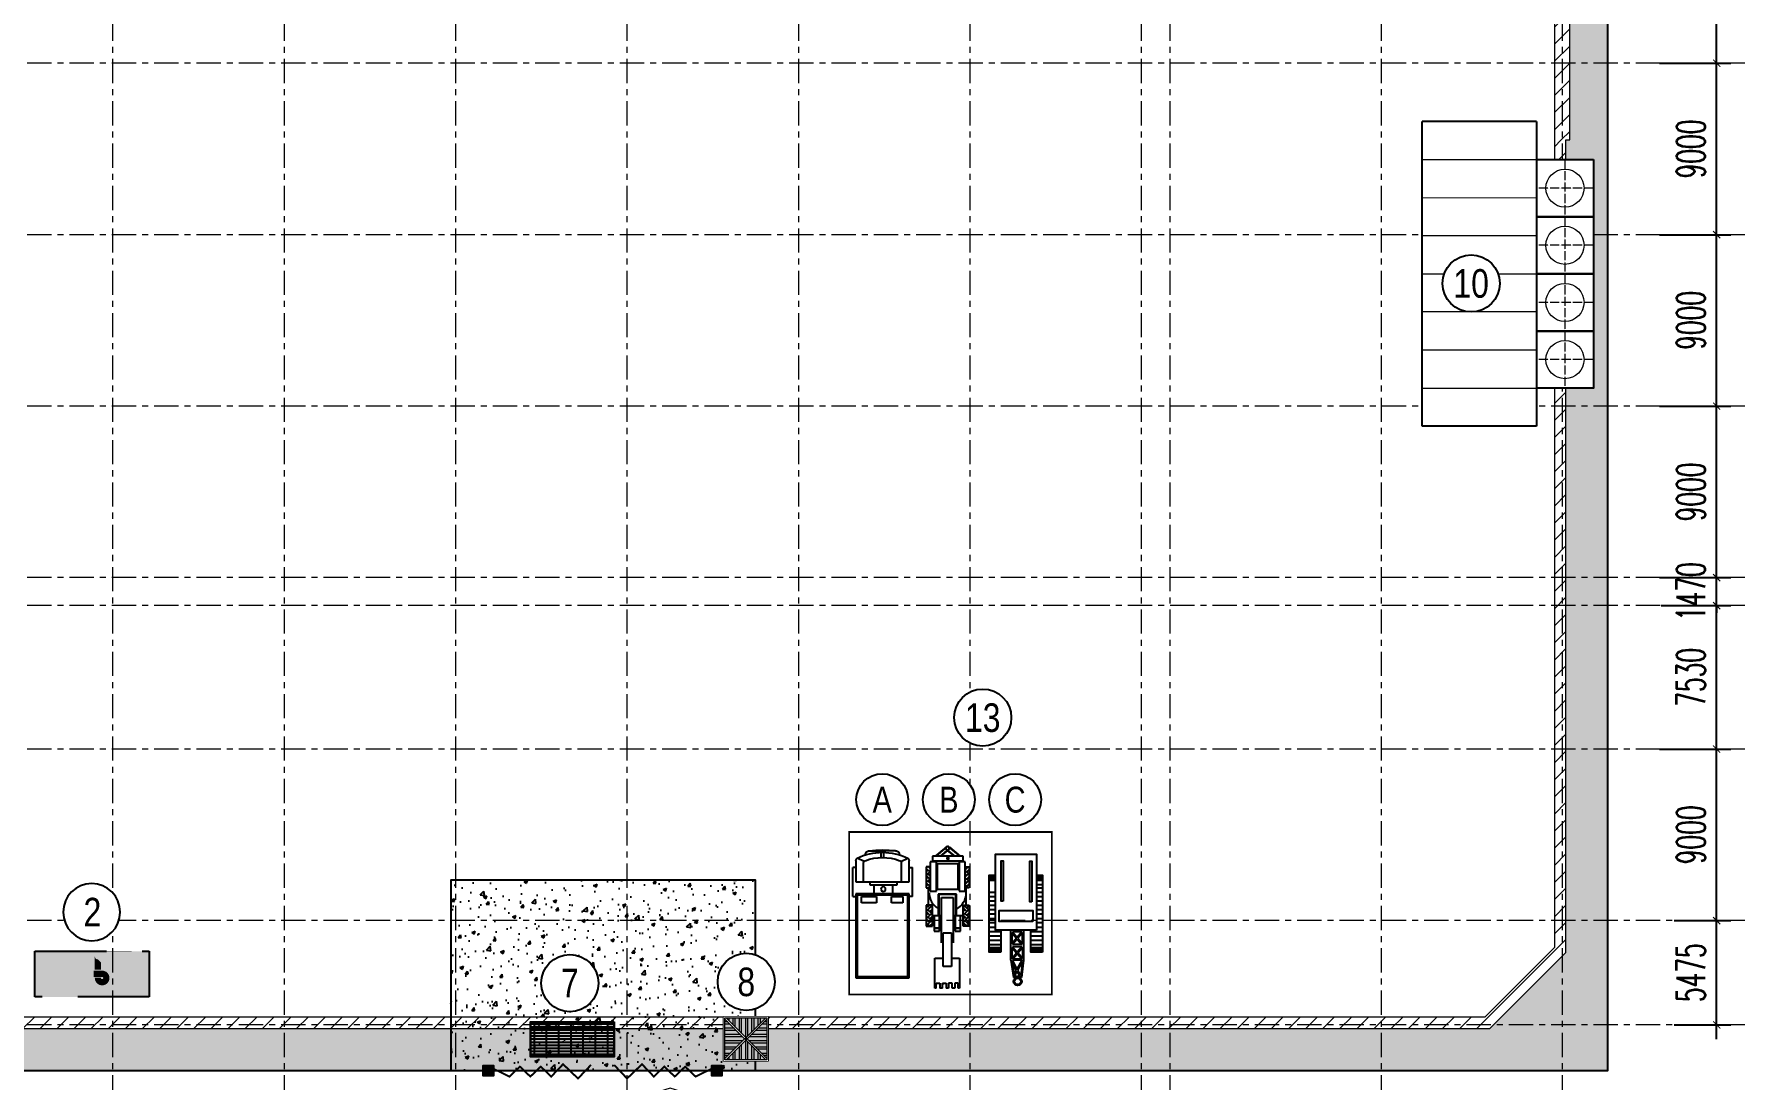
# Model space of a CAD drawing. Header units: millimetres. Extents: x -376071 to 28028791, y -269234 to 29325.
# Drawn here: x -261909 to -172102, y -89356 to -34477 of the extents above; entities that cross this region are included whole.
import ezdxf
from ezdxf.enums import TextEntityAlignment as Align

# ---------------------------------------------------------------- set-up
doc = ezdxf.new("R2010")
doc.units = ezdxf.units.MM
doc.header["$LTSCALE"] = 100
doc.set_wipeout_variables(frame=1)
for name, pattern in [('ACAD_ISO04W100', [30, 24, -3, 0, -3]), ('AUR_Grid Line', [22.225, 12.7, -3.175, 3.175, -3.175]), ('AUR_Hidden', [3.75, 2.5, -1.25]), ('HIDDEN', [0.375, 0.25, -0.125])]:
    doc.linetypes.add(name, pattern=pattern)
doc.layers.add('0 T KY HIEU', color=255, linetype='Continuous', lineweight=9)
doc.styles.add('Arial 0.8', font='arial_0.ttf', dxfattribs={"width": 0.8, "height": 250})
doc.styles.add('DIM', font='vnsimli.shx', dxfattribs={"width": 0.6})
doc.linetypes.add('FENCELINE2', pattern='A,0.25,-0.1,[132,ltypeshp.shx,S=0.1,R=0,X=-0.1,Y=0],-0.1,1', length=1.45)
doc.dimstyles.new('1-100 (x6)', dxfattribs={"dimscale": 600, "dimtxt": 2.5, "dimasz": 0.75, "dimexe": 1.5, "dimexo": 1, "dimgap": 1.2, "dimtad": 1, "dimtoh": 1, "dimdec": 0, "dimzin": 0, "dimdsep": 46, "dimtxsty": 'DIM', "dimblk": 'ARCHTICK', "dimcen": 0.09, "dimdle": 1.5, "dimclrd": 8, "dimclre": 8, "dimclrt": 7, "dimadec": 0, "dimazin": 0, "dimtfac": 1, "dimtdec": 0, "dimtix": 1, "dimtofl": 0, "dimtmove": 0, "dimatfit": 3, "dimfxl": 6, "dimfxlon": 1, "dimtolj": 1, "dimtzin": 0, "dimarcsym": 0})
pattern_1 = [(45, (156703.3, 86475), (-449.0128, 449.0128), [])]
pattern_2 = [(90, (0, 0), (-375, 6e-14), []), (90, (-132.6, 132.6), (-375, 6e-14), [])]
pattern_3 = [(90, (0, 0), (-375, 6e-14), []), (90, (-132.6, 132.6), (-375, 6e-14), [])]
pattern_4 = [(0, (0, 0), (1e-13, 375), []), (0, (132.6, 132.6), (1e-13, 375), [])]

# ---------------------------------------------------------------- blocks, each defined once
blk = doc.blocks.new('T VAN PHONG HB')
h = blk.add_hatch(color=256)
h.set_gradient(color1=(0, 255, 255), one_color=1, tint=1, name='CYLINDER')
h.paths.add_polyline_path([(0, 0), (6000, 0), (6000, 2400), (0, 2400)])
at = {"linetype": 'ByBlock', "true_color": 0x047bfb}
h = blk.add_hatch(color=150, dxfattribs=at)
h.paths.add_polyline_path([(2700, 1970), (2541, 1810), (2859, 1778)])
h.paths.add_polyline_path([(2859, 2129, -0.414208), (2700, 1970), (2859, 1778)])
h.paths.add_polyline_path([(2859, 1778), (2541, 1810), (2541, 1427), (2859, 1427)])
for points in [[(3294, 1444, -2.79063), (3342, 1385), (3342, 1156, -0.125559), (3549, 1109, 1.726912), (2966, 1444), (2966, 726, 2.465752), (3342, 1114), (3342, 785, -2.79063), (3294, 726)], [(2927, 1384), (2474, 1384, 2.465942), (2861, 1008), (2532, 1008, -2.792193), (2474, 1056), (2927, 1056)]]:
    blk.add_hatch(color=150, dxfattribs=at).paths.add_polyline_path(points)
at = {"color": 7, "const_width": 10}
blk.add_lwpolyline([(0, 0), (6000, 0), (6000, 2400), (0, 2400)], close=True, dxfattribs=at)
blk = doc.blocks.new('_ArchTick')
at = {"color": 0, "linetype": 'ByBlock', "const_width": 0.15}
blk.add_lwpolyline([(-0.5, -0.5), (0.5, 0.5)], dxfattribs=at)
blk = doc.blocks.new('*D43')
at = {"color": 8, "lineweight": -2, "transparency": 16777216}
for p, q in [((172090, 5475), (175066, 5475)), ((174316, -750), (174316, 6225)), ((172090, 0), (175066, 0))]:
    blk.add_line(p, q, dxfattribs=at)
at = {"layer": 'Defpoints', "color": 0, "transparency": 16777216}
for p in [(171590, 5475), (174316, 5475), (171590, 0)]:
    blk.add_point(p, dxfattribs=at)
at = {"color": 8, "lineweight": -2, "transparency": 16777216, "xscale": 375, "yscale": 375, "zscale": 375}
for p, rotation in [((174316, 5475), 90), ((174316, 0), 270)]:
    blk.add_blockref('_ArchTick', p, dxfattribs=dict(at, rotation=rotation))
at = {"color": 7, "transparency": 16777216, "insert": (172966, 2737), "char_height": 1500, "attachment_point": 5, "rotation": 90, "style": 'DIM'}
blk.add_mtext('\\A1;5475', dxfattribs=at)
blk = doc.blocks.new('*D44')
at = {"color": 8, "lineweight": -2, "transparency": 16777216}
for p, q in [((171316, 14475), (175066, 14475)), ((174316, 4725), (174316, 15225)), ((172090, 5475), (175066, 5475))]:
    blk.add_line(p, q, dxfattribs=at)
at = {"layer": 'Defpoints', "color": 0, "transparency": 16777216}
for p in [(170603, 14475), (174316, 14475), (171590, 5475)]:
    blk.add_point(p, dxfattribs=at)
at = {"color": 8, "lineweight": -2, "transparency": 16777216, "xscale": 375, "yscale": 375, "zscale": 375}
for p, rotation in [((174316, 14475), 90), ((174316, 5475), 270)]:
    blk.add_blockref('_ArchTick', p, dxfattribs=dict(at, rotation=rotation))
at = {"color": 7, "transparency": 16777216, "insert": (172966, 9975), "char_height": 1500, "attachment_point": 5, "rotation": 90, "style": 'DIM'}
blk.add_mtext('\\A1;9000', dxfattribs=at)
blk = doc.blocks.new('*D45')
at = {"color": 8, "lineweight": -2, "transparency": 16777216}
for p, q in [((174316, 13725), (174316, 22755)), ((171409, 22005), (175066, 22005)), ((171316, 14475), (175066, 14475))]:
    blk.add_line(p, q, dxfattribs=at)
at = {"layer": 'Defpoints', "color": 0, "transparency": 16777216}
for p in [(170909, 22005), (174316, 22005), (170603, 14475)]:
    blk.add_point(p, dxfattribs=at)
at = {"color": 8, "lineweight": -2, "transparency": 16777216, "xscale": 375, "yscale": 375, "zscale": 375}
for p, rotation in [((174316, 22005), 90), ((174316, 14475), 270)]:
    blk.add_blockref('_ArchTick', p, dxfattribs=dict(at, rotation=rotation))
at = {"color": 7, "transparency": 16777216, "insert": (172966, 18240), "char_height": 1500, "attachment_point": 5, "rotation": 90, "style": 'DIM'}
blk.add_mtext('\\A1;7530', dxfattribs=at)
blk = doc.blocks.new('*D46')
at = {"color": 8, "lineweight": -2, "transparency": 16777216}
for p, q in [((171316, 23475), (175066, 23475)), ((174316, 23475), (174316, 23850)), ((171409, 22005), (175066, 22005)), ((174316, 22005), (174316, 21630))]:
    blk.add_line(p, q, dxfattribs=at)
at = {"layer": 'Defpoints', "color": 0, "transparency": 16777216}
for p in [(170807, 23475), (174316, 23475), (170909, 22005)]:
    blk.add_point(p, dxfattribs=at)
at = {"color": 8, "lineweight": -2, "transparency": 16777216, "xscale": 375, "yscale": 375, "zscale": 375}
for p, rotation in [((174316, 23475), 270), ((174316, 22005), 90)]:
    blk.add_blockref('_ArchTick', p, dxfattribs=dict(at, rotation=rotation))
at = {"color": 7, "transparency": 16777216, "insert": (172966, 22740), "char_height": 1500, "attachment_point": 5, "rotation": 90, "style": 'DIM'}
blk.add_mtext('\\A1;1470', dxfattribs=at)
blk = doc.blocks.new('*D47')
at = {"color": 8, "lineweight": -2, "transparency": 16777216}
for p, q in [((171316, 32475), (175066, 32475)), ((174316, 22725), (174316, 33225)), ((171316, 23475), (175066, 23475))]:
    blk.add_line(p, q, dxfattribs=at)
at = {"layer": 'Defpoints', "color": 0, "transparency": 16777216}
for p in [(170605, 32475), (174316, 32475), (170807, 23475)]:
    blk.add_point(p, dxfattribs=at)
at = {"color": 8, "lineweight": -2, "transparency": 16777216, "xscale": 375, "yscale": 375, "zscale": 375}
for p, rotation in [((174316, 32475), 90), ((174316, 23475), 270)]:
    blk.add_blockref('_ArchTick', p, dxfattribs=dict(at, rotation=rotation))
at = {"color": 7, "transparency": 16777216, "insert": (172966, 27975), "char_height": 1500, "attachment_point": 5, "rotation": 90, "style": 'DIM'}
blk.add_mtext('\\A1;9000', dxfattribs=at)
blk = doc.blocks.new('*D36')
at = {"color": 8, "lineweight": -2, "transparency": 16777216}
for p, q in [((174316, 31725), (174316, 42225)), ((171316, 41475), (175066, 41475)), ((171316, 32475), (175066, 32475))]:
    blk.add_line(p, q, dxfattribs=at)
at = {"layer": 'Defpoints', "color": 0, "transparency": 16777216}
for p in [(170199, 41475), (174316, 41475), (170605, 32475)]:
    blk.add_point(p, dxfattribs=at)
at = {"color": 8, "lineweight": -2, "transparency": 16777216, "xscale": 375, "yscale": 375, "zscale": 375}
for p, rotation in [((174316, 41475), 90), ((174316, 32475), 270)]:
    blk.add_blockref('_ArchTick', p, dxfattribs=dict(at, rotation=rotation))
at = {"color": 7, "transparency": 16777216, "insert": (172966, 36975), "char_height": 1500, "attachment_point": 5, "rotation": 90, "style": 'DIM'}
blk.add_mtext('\\A1;9000', dxfattribs=at)
blk = doc.blocks.new('*D34')
at = {"color": 8, "lineweight": -2, "transparency": 16777216}
for p, q in [((174316, 40725), (174316, 51225)), ((171316, 50475), (175066, 50475)), ((171316, 41475), (175066, 41475))]:
    blk.add_line(p, q, dxfattribs=at)
at = {"layer": 'Defpoints', "color": 0, "transparency": 16777216}
for p in [(169895, 50475), (174316, 50475), (170199, 41475)]:
    blk.add_point(p, dxfattribs=at)
at = {"color": 8, "lineweight": -2, "transparency": 16777216, "xscale": 375, "yscale": 375, "zscale": 375}
for p, rotation in [((174316, 50475), 90), ((174316, 41475), 270)]:
    blk.add_blockref('_ArchTick', p, dxfattribs=dict(at, rotation=rotation))
at = {"color": 7, "transparency": 16777216, "insert": (172966, 45975), "char_height": 1500, "attachment_point": 5, "rotation": 90, "style": 'DIM'}
blk.add_mtext('\\A1;9000', dxfattribs=at)
blk = doc.blocks.new('*D37')
at = {"color": 8, "lineweight": -2, "transparency": 16777216}
for p, q in [((174316, 49725), (174316, 60225)), ((171316, 59475), (175066, 59475)), ((171316, 50475), (175066, 50475))]:
    blk.add_line(p, q, dxfattribs=at)
at = {"layer": 'Defpoints', "color": 0, "transparency": 16777216}
for p in [(169996, 59475), (174316, 59475), (169895, 50475)]:
    blk.add_point(p, dxfattribs=at)
at = {"color": 8, "lineweight": -2, "transparency": 16777216, "xscale": 375, "yscale": 375, "zscale": 375}
for p, rotation in [((174316, 59475), 90), ((174316, 50475), 270)]:
    blk.add_blockref('_ArchTick', p, dxfattribs=dict(at, rotation=rotation))
at = {"color": 7, "transparency": 16777216, "insert": (172966, 54975), "char_height": 1500, "attachment_point": 5, "rotation": 90, "style": 'DIM'}
blk.add_mtext('\\A1;9000', dxfattribs=at)
blk = doc.blocks.new('MB TV')
at = {"lineweight": 0}
h = blk.add_hatch(dxfattribs=at)
h.set_pattern_fill('ANSI31', color=8, scale=200, style=0)
h.set_pattern_definition(pattern_1)
h.paths.add_polyline_path([(166603, 46446), (166603, 77253), (165803, 77253), (165803, 46446), (166403, 46446)], flags=0)
h = blk.add_hatch(dxfattribs=at)
h.set_pattern_fill('ANSI31', color=8, scale=200, style=0)
h.set_pattern_definition(pattern_1)
h.paths.add_polyline_path([(165803, 4056), (166403, 4656), (166403, 46446), (165803, 46446), (165803, 6873)], flags=0)
h = blk.add_hatch(dxfattribs=at)
h.set_pattern_fill('ANSI31', color=8, scale=200, style=0)
h.set_pattern_definition(pattern_1)
h.paths.add_polyline_path([(162999, 403), (166403, 3808), (166403, 4656), (162151, 403)], flags=0)
h = blk.add_hatch(dxfattribs=at)
h.set_pattern_fill('ANSI31', color=8, scale=200, style=0)
h.set_pattern_definition(pattern_1)
h.paths.add_polyline_path([(162399, -197), (162999, 403), (56400, 403), (56400, -197), (160384, -197)], flags=0)
at = {"color": 7, "lineweight": 5}
for points in [[(162399, -197), (166403, 3808), (166403, 46446), (166603, 46446), (166603, 77253), (166403, 77253), (166403, 92134), (36702, 92134), (36702, 92334), (-200, 92334), (-200, 86013), (-400, 86013), (-400, 69213), (-200, 69213), (-200, 21808), (28202, 21808), (28202, 21608), (52834, 21608), (55600, 18842), (55600, -197)], [(56400, 403), (56400, 19174), (53166, 22408), (400, 22408), (400, 91534), (165803, 91534), (165803, 4056), (162151, 403)]]:
    blk.add_lwpolyline(points, close=True, dxfattribs=at)
blk = doc.blocks.new('fsdfsdfsf')
at = {"linetype": 'Continuous', "ltscale": 10}
h = blk.add_hatch(dxfattribs=at)
h.set_pattern_fill('GRATE', color=8, scale=7000, style=0)
h.set_pattern_definition([(9e-14, (-556288.43, 1606329.62), (-3e-13, 218.75), []), (90, (-556288.4, 1606329.6), (-875, -1e-12), [])])
h.paths.add_polyline_path([(-345248, 915482), (-345248, 913041), (-339307, 913041), (-339307, 915482)])
at = {"color": 150}
for points in [[(-345277, 915511), (-345277, 913011), (-339277, 913011), (-339277, 915511)], [(-345248, 915482), (-345248, 913041), (-339307, 913041), (-339307, 915482)]]:
    blk.add_lwpolyline(points, close=True, dxfattribs=at)
blk = doc.blocks.new('T MUI TEN GATE')
at = {"layer": '0 T KY HIEU', "ltscale": 2000, "true_color": 0xff0505}
blk.add_hatch(color=1, dxfattribs=at).paths.add_polyline_path([(374812, 297915), (374812, 298224), (378999, 298224), (378999, 297915)])
at = {"layer": '0 T KY HIEU', "color": 1, "ltscale": 60, "true_color": 0xff0505}
blk.add_line((374812, 298517), (379013, 298517), dxfattribs=at)
at = {"layer": '0 T KY HIEU', "color": 1, "ltscale": 60, "true_color": 0xff0505, "const_width": 311}
blk.add_lwpolyline([(374812, 298925), (379010, 298925)], dxfattribs=at)
at = {"layer": '0 T KY HIEU', "color": 1, "ltscale": 2000, "true_color": 0xff0505}
for points in [[(374812, 297915), (374812, 298224), (378999, 298224), (378999, 297915), (374812, 297915)], [(373843, 297367), (376912, 296411), (379969, 297367), (378999, 297367), (378999, 297704), (374812, 297704), (374812, 297367), (373843, 297367)]]:
    blk.add_lwpolyline(points, dxfattribs=at)
blk = doc.blocks.new('T P BAO VE')
at = {"color": 7, "lineweight": 0}
blk.add_lwpolyline([(-1325, 425), (1325, 425), (1325, 3075), (-1325, 3075)], close=True, dxfattribs=at)
at = {"lineweight": 0}
blk.add_wipeout([(-1325, 425), (1325, 425), (1325, 3075), (-1325, 3075)], dxfattribs=at)
h = blk.add_hatch(dxfattribs=at)
h.set_pattern_fill('STEEL', color=8, scale=3000, angle=315, style=0)
h.set_pattern_definition([(0, (0, 0), (1e-13, 375), []), (0, (132.6, 132.6), (1e-13, 375), [])])
h.paths.add_polyline_path([(71, 1750), (1250, 571), (1250, 2929)])
h.paths.add_polyline_path([(-1250, 2929), (-1250, 571), (-71, 1750)])
h = blk.add_hatch(color=4, dxfattribs=at)
h.set_gradient(color1=(153, 0, 0), one_color=1, tint=1, name='CURVED')
h.paths.add_polyline_path([(-1250, 2929), (-1250, 571), (-71, 1750)])
h = blk.add_hatch(dxfattribs=at)
h.set_pattern_fill('STEEL', color=8, scale=3000, angle=315, style=0)
h.set_pattern_definition(pattern_4)
h.paths.add_polyline_path([(71, 1750), (1250, 571), (1250, 2929)])
h.paths.add_polyline_path([(-1250, 2929), (-1250, 571), (-71, 1750)])
h = blk.add_hatch(dxfattribs=at)
h.set_pattern_fill('STEEL', color=8, scale=3000, angle=315, style=0)
h.set_pattern_definition(pattern_4)
h.paths.add_polyline_path([(71, 1750), (1250, 571), (1250, 2929)])
h.paths.add_polyline_path([(-1250, 2929), (-1250, 571), (-71, 1750)])
h = blk.add_hatch(dxfattribs=at)
h.set_pattern_fill('STEEL', color=8, scale=3000, angle=45, style=0)
h.set_pattern_definition(pattern_2)
h.paths.add_polyline_path([(0, 1821), (1179, 3000), (-1179, 3000)])
h = blk.add_hatch(color=4, dxfattribs=at)
h.set_gradient(color1=(153, 0, 0), one_color=1, tint=1, name='CURVED')
h.paths.add_polyline_path([(1179, 3000), (-1179, 3000), (0, 1821)])
h = blk.add_hatch(dxfattribs=at)
h.set_pattern_fill('STEEL', color=8, scale=3000, angle=45, style=0)
h.set_pattern_definition(pattern_3)
h.paths.add_polyline_path([(0, 1821), (1179, 3000), (-1179, 3000)])
h = blk.add_hatch(dxfattribs=at)
h.set_pattern_fill('STEEL', color=8, scale=3000, angle=45, style=0)
h.set_pattern_definition(pattern_3)
h.paths.add_polyline_path([(0, 1821), (1179, 3000), (-1179, 3000)])
h = blk.add_hatch(color=4, dxfattribs=at)
h.set_gradient(color1=(153, 0, 0), one_color=1, tint=1, name='CURVED')
h.paths.add_polyline_path([(1250, 2929), (71, 1750), (1250, 571)])
h = blk.add_hatch(dxfattribs=at)
h.set_pattern_fill('STEEL', color=8, scale=3000, angle=45, style=0)
h.set_pattern_definition(pattern_2)
h.paths.add_polyline_path([(-1179, 500), (1179, 500), (0, 1679)])
h = blk.add_hatch(color=4, dxfattribs=at)
h.set_gradient(color1=(153, 0, 0), one_color=1, tint=1, name='CURVED')
h.paths.add_polyline_path([(0, 1679), (-1179, 500), (1179, 500)])
h = blk.add_hatch(dxfattribs=at)
h.set_pattern_fill('STEEL', color=8, scale=3000, angle=45, style=0)
h.set_pattern_definition(pattern_3)
h.paths.add_polyline_path([(-1179, 500), (1179, 500), (0, 1679)])
h = blk.add_hatch(dxfattribs=at)
h.set_pattern_fill('STEEL', color=8, scale=3000, angle=45, style=0)
h.set_pattern_definition(pattern_3)
h.paths.add_polyline_path([(-1179, 500), (1179, 500), (0, 1679)])
at = {"color": 7, "lineweight": 0}
for p, q in [((1179, 3000), (-1250, 571)), ((1179, 3000), (-1250, 571)), ((1179, 3000), (-1250, 571)), ((-1250, 2929), (1179, 500)), ((-1250, 2929), (1179, 500)), ((-1250, 2929), (1179, 500)), ((-1179, 3000), (1250, 571)), ((-1179, 3000), (1250, 571)), ((-1179, 3000), (1250, 571)), ((1250, 2929), (-1179, 500)), ((1250, 2929), (-1179, 500)), ((1250, 2929), (-1179, 500))]:
    blk.add_line(p, q, dxfattribs=at)
at = {"color": 8, "lineweight": 0}
for p, q in [((-71, 1750), (71, 1750)), ((-71, 1750), (71, 1750)), ((-71, 1750), (71, 1750)), ((0, 1821), (0, 1679)), ((0, 1821), (0, 1679)), ((0, 1821), (0, 1679))]:
    blk.add_line(p, q, dxfattribs=at)
at = {"color": 7, "lineweight": 0}
blk.add_lwpolyline([(-1250, 500), (1250, 500), (1250, 3000), (-1250, 3000)], close=True, dxfattribs=at)
blk.add_lwpolyline([(-1250, 500), (1250, 500), (1250, 3000), (-1250, 3000)], close=True, dxfattribs=at)
blk.add_lwpolyline([(-1250, 500), (1250, 500), (1250, 3000), (-1250, 3000)], close=True, dxfattribs=at)
blk = doc.blocks.new('Cong ra vao')
at = {"linetype": 'Continuous', "true_color": 0xff0505}
for points in [[(29059, -31148), (28521, -31148), (28521, -31686), (29059, -31686)], [(41060, -31148), (40521, -31148), (40521, -31686), (41060, -31686)]]:
    blk.add_hatch(color=1, dxfattribs=at).paths.add_polyline_path(points)
at = {"color": 1, "linetype": 'Continuous', "true_color": 0xff0505, "elevation": 0}
for points in [[(29059, -31148), (28521, -31148), (28521, -31686), (29059, -31686)], [(28521, -31686), (29059, -31686), (29059, -31148), (28521, -31148)], [(41060, -31148), (40521, -31148), (40521, -31686), (41060, -31686)], [(40521, -31686), (41060, -31686), (41060, -31148), (40521, -31148)]]:
    blk.add_lwpolyline(points, close=True, dxfattribs=at)
at = {"color": 1, "linetype": 'Continuous', "true_color": 0xff0505, "const_width": 100, "elevation": 0}
for points in [[(29059, -31516), (29904, -31104), (30452, -31629), (31000, -31104), (31548, -31629), (32096, -31104), (32718, -31754), (33502, -31003), (34184, -31716), (34184, -31716), (34184, -31716), (34184, -31716), (34184, -31716)], [(40521, -31516), (39677, -31104), (39128, -31629), (38580, -31104), (38032, -31629), (37484, -31104), (36862, -31754), (36078, -31003), (35396, -31716), (35396, -31716), (35396, -31716), (35396, -31716), (35396, -31716)]]:
    blk.add_lwpolyline(points, dxfattribs=at)
at = {"yscale": 0.527888848040613, "zscale": 0.527888848040613}
for p, xscale, rotation in [((230556, 127757), 0.527888848040613, 180.0000000000003), ((237300, -186971), -0.527888848040613, 359.9999999999997)]:
    blk.add_blockref('T MUI TEN GATE', p, dxfattribs=dict(at, xscale=xscale, rotation=rotation))
at = {"color": 7, "xscale": 0.7333333226576169, "yscale": 0.7333333226576169, "zscale": 0.7333333226576169, "rotation": 180.0000000000017}
blk.add_blockref('fsdfsdfsf', (-217803, 637393, 0), dxfattribs=at)
at = {"xscale": 0.8819090608653201, "yscale": 0.8819090608653201, "zscale": 0.8819090608653201, "rotation": 270}
blk.add_blockref('T P BAO VE', (40772, -33086, 0), dxfattribs=at)
blk = doc.blocks.new('cong hang rao')
at = {"color": 5, "linetype": 'FENCELINE2', "ltscale": 50}
blk.add_lwpolyline([(168606, 94253), (-2398, 94253), (-2398, 19604), (53600, 19608), (53602, -2400), (168606, -2400)], close=True, dxfattribs=at)
at = {"xscale": -1, "rotation": 180}
blk.add_blockref('Cong ra vao', (81033, -33817, 0), dxfattribs=at)
blk = doc.blocks.new('xilo1')
at = {"color": 177, "true_color": 0x293189}
blk.add_wipeout([(-134061, -557802), (-122061, -557802), (-122061, -560802), (-134061, -560802)], dxfattribs=at).translate(0, 0, 2472)
at = {"color": 177, "linetype": 'ACAD_ISO04W100', "lineweight": 0, "ltscale": 0.2, "true_color": 0x293189}
for p, q in [((-132561, -557802, 2472), (-132561, -560802, 2472)), ((-129561, -557802, 2472), (-129561, -560802, 2472)), ((-126561, -557802, 2472), (-126561, -560802, 2472)), ((-123561, -557802, 2472), (-123561, -560802, 2472)), ((-134061, -559302, 2472), (-131061, -559302, 2472)), ((-131061, -559302, 2472), (-128061, -559302, 2472)), ((-128061, -559302, 2472), (-125061, -559302, 2472)), ((-125061, -559302, 2472), (-122061, -559302, 2472))]:
    blk.add_line(p, q, dxfattribs=at)
at = {"color": 177, "true_color": 0x293189, "elevation": 2472}
for points in [[(-134061, -557802), (-131061, -557802), (-131061, -560802), (-134061, -560802)], [(-131061, -557802), (-128061, -557802), (-128061, -560802), (-131061, -560802)], [(-128061, -557802), (-125061, -557802), (-125061, -560802), (-128061, -560802)], [(-125061, -557802), (-122061, -557802), (-122061, -560802), (-125061, -560802)]]:
    blk.add_lwpolyline(points, close=True, dxfattribs=at)
at = {"color": 177, "lineweight": 0, "true_color": 0x293189}
for centre in [(-132561, -559302, 2472), (-129561, -559302, 2472), (-126561, -559302, 2472), (-123561, -559302, 2472)]:
    blk.add_circle(centre, 1000, dxfattribs=at)
blk = doc.blocks.new('tank01')
at = {"color": 177, "true_color": 0x293189}
blk.add_wipeout([(583540.049, 2323781.844), (583552.819, 2323791.483), (583556.434, 2323786.694), (583543.663, 2323777.055)], dxfattribs=at)
for p, q in [((583540.049, 2323781.844), (583552.819, 2323791.483)), ((583552.819, 2323791.483), (583556.434, 2323786.694)), ((583556.434, 2323786.694), (583543.663, 2323777.055)), ((583540.049, 2323781.844), (583543.663, 2323777.055))]:
    blk.add_line(p, q, dxfattribs=at)
at = {"color": 177, "lineweight": 0, "true_color": 0x293189}
for p, q in [((583554.837, 2323785.489), (583551.223, 2323790.278)), ((583549.626, 2323789.073), (583553.241, 2323784.284)), ((583548.03, 2323787.868), (583551.645, 2323783.079)), ((583550.048, 2323781.874), (583546.434, 2323786.663)), ((583544.838, 2323785.458), (583548.452, 2323780.669)), ((583546.856, 2323779.465), (583543.241, 2323784.253)), ((583545.26, 2323778.26), (583541.645, 2323783.049))]:
    blk.add_line(p, q, dxfattribs=at)
blk = doc.blocks.new('Tagnumber')
blk.add_wipeout([(0, 25), (1.4, 25), (2.1, 24.9), (2.6, 24.9), (3.4, 24.8), (4.1, 24.7), (4.7, 24.6), (5.3, 24.4), (5.7, 24.4), (6.3, 24.2), (6.9, 24), (7.7, 23.8), (8.5, 23.5), (9, 23.3), (9.9, 22.9), (10.7, 22.6), (11.5, 22.2), (12, 21.9), (12.6, 21.6), (13.1, 21.3), (13.5, 21), (13.9, 20.8), (14.4, 20.4), (14.9, 20.1), (15.4, 19.7), (15.9, 19.3), (16.6, 18.7), (17.3, 18.1), (17.9, 17.5), (18.4, 17), (18.9, 16.3), (19.5, 15.7), (19.8, 15.3), (20.1, 14.9), (20.3, 14.6), (20.8, 13.8), (21.1, 13.3), (21.4, 12.9), (21.9, 12.1), (22.1, 11.8), (22.5, 10.9), (22.8, 10.2), (23, 9.8), (23.3, 9.1), (23.5, 8.5), (23.7, 7.9), (23.9, 7.5), (24, 6.9), (24.2, 6.1), (24.4, 5.6), (24.5, 4.9), (24.6, 4.3), (24.7, 3.6), (24.8, 2.9), (24.9, 2.2), (24.9, 1.7), (25, 1), (25, 0.4), (25, -0.4), (25, -1.1), (24.9, -2), (24.9, -2.6), (24.8, -3.4), (24.6, -4.2), (24.5, -5.1), (24.3, -6.1), (24.1, -6.8), (23.8, -7.6), (23.5, -8.4), (23.1, -9.5), (22.8, -10.2), (22.5, -10.9), (22.1, -11.7), (21.8, -12.2), (21.4, -13), (21.1, -13.5), (20.6, -14.2), (20.2, -14.7), (19.8, -15.2), (19.4, -15.8), (18.9, -16.3), (18.5, -16.8), (17.9, -17.5), (17.4, -18), (16.8, -18.6), (16.3, -19), (15.5, -19.7), (14.9, -20.1), (14.3, -20.5), (13.6, -21), (13, -21.3), (12.1, -21.9), (11.6, -22.2), (11, -22.5), (10.5, -22.7), (10, -22.9), (9, -23.3), (8.3, -23.6), (7.6, -23.8), (7, -24), (6.4, -24.2), (5.3, -24.4), (4.3, -24.6), (3.3, -24.8), (2.6, -24.9), (1.8, -24.9), (1, -25), (0.3, -25), (-0.7, -25), (-1.6, -24.9), (-2.5, -24.9), (-3.6, -24.7), (-4.6, -24.6), (-5.6, -24.4), (-6.4, -24.2), (-7.5, -23.8), (-8.3, -23.6), (-9.1, -23.3), (-9.9, -23), (-10.5, -22.7), (-11.2, -22.4), (-11.9, -22), (-12.6, -21.6), (-13.4, -21.1), (-14, -20.7), (-14.7, -20.2), (-15.3, -19.8), (-15.8, -19.4), (-16.5, -18.8), (-17, -18.3), (-17.6, -17.8), (-18, -17.3), (-18.4, -16.9), (-19, -16.2), (-19.6, -15.5), (-20.2, -14.7), (-20.7, -13.9), (-21.2, -13.2), (-21.7, -12.3), (-22.1, -11.7), (-22.5, -10.8), (-22.8, -10.3), (-23.1, -9.5), (-23.5, -8.6), (-23.8, -7.6), (-24, -6.9), (-24.4, -5.6), (-24.5, -4.8), (-24.6, -4.3), (-24.8, -3.3), (-24.8, -2.8), (-24.9, -2.2), (-24.9, -1.7), (-25, -1.1), (-25, 0), (-25, 0.8), (-25, 1.5), (-24.9, 2.3), (-24.8, 3.1), (-24.7, 3.9), (-24.5, 4.7), (-24.3, 5.8), (-24.1, 6.8), (-23.7, 7.9), (-23.4, 8.7), (-23.1, 9.6), (-22.8, 10.2), (-22.5, 10.9), (-22.3, 11.3), (-21.9, 12), (-21.7, 12.5), (-21.2, 13.2), (-20.7, 14.1), (-20.2, 14.7), (-19.7, 15.4), (-19.1, 16.2), (-18.7, 16.6), (-18.2, 17.2), (-17.9, 17.5), (-17.5, 17.9), (-17.1, 18.2), (-16.7, 18.6), (-15.7, 19.4), (-15.1, 20), (-14.5, 20.4), (-13.9, 20.8), (-13.3, 21.2), (-12.5, 21.7), (-11.6, 22.1), (-10.7, 22.6), (-9.8, 23), (-8.7, 23.4), (-7.6, 23.8), (-6.1, 24.2), (-4.8, 24.5), (-3.9, 24.7), (-2.9, 24.8), (-1.3, 25), (-0.6, 25)])
blk.add_circle((0, 0), 25)
blk = doc.blocks.new('Tag number')
blk.add_blockref('Tagnumber', (0, 0))
at = {"style": 'Arial 0.8', "width": 0.8}
blk.add_attdef('TAGNUMBER', text='', height=25, dxfattribs=at).set_placement((0, 0), align=Align.MIDDLE_CENTER)
blk = doc.blocks.new('FFFFFFFFFFFFFFFFFFFFF')
h = blk.add_hatch()
h.set_pattern_fill('AR-HBONE', color=1, scale=24, angle=51.6221, style=0)
h.set_pattern_definition([(225, (589508.81, 187668.99), (-104.36282, 1e-08), [221.387, -73.79566]), (135, (589456.625, 187616.81), (-104.36282, 1e-08), [221.387, -73.79566])])
h.paths.add_polyline_path([(571054, 157079), (571054, 157685), (571230, 157685), (571230, 157079)])
h.paths.add_polyline_path([(571054, 158182), (571054, 158788), (571157, 158788), (571157, 158182)])
h = blk.add_hatch()
h.set_pattern_fill('AR-HBONE', color=1, scale=24, angle=51.6221, style=0)
h.set_pattern_definition([(315, (553841.01, 187668.99), (104.36282, -1e-08), [221.387, -73.79566]), (45, (553893.19, 187616.81), (104.36282, -1e-08), [221.387, -73.79566])])
h.paths.add_polyline_path([(572296, 157079), (572296, 157685), (572120, 157685), (572120, 157079)])
h.paths.add_polyline_path([(572296, 158182), (572296, 158788), (572193, 158788), (572193, 158182)])
at = {"color": 1}
for p, q in [((569017, 158975, 115), (569017, 158354, 115)), ((569253, 158942, 115), (569057, 159039, 115)), ((569240, 158351, 115), (569240, 158902, 115)), ((569407, 159257, 115), (569787, 159257, 115)), ((569754, 159061, 115), (569754, 159211, 115)), ((570167, 159257, 115), (569787, 159257, 115)), ((569825, 159061, 115), (569825, 159211, 115)), ((570321, 158942, 115), (570517, 159039, 115)), ((570334, 158354, 115), (570334, 158902, 115)), ((570557, 158354, 115), (570557, 158975, 115)), ((571171, 158934, 115), (571171, 158087, 115)), ((571353, 158934, 115), (571171, 158934, 115)), ((571230, 159101, 115), (571230, 158968, 115)), ((572120, 159101, 115), (571230, 159101, 115)), ((571230, 158968, 115), (572120, 158968, 115)), ((571643, 159373, 115), (571315, 159101, 115)), ((571648, 159366, 115), (571328, 159101, 115)), ((571353, 158087, 115), (571353, 158934, 115)), ((571374, 158958, 115), (571374, 158968, 115)), ((571701, 159303, 115), (571457, 159101, 115)), ((571706, 159296, 115), (571470, 159101, 115)), ((571643, 159281, 115), (571865, 159101, 115)), ((571649, 159287, 115), (571878, 159101, 115)), ((571716, 159350, 115), (572023, 159101, 115)), ((571722, 159357, 115), (572036, 159101, 115)), ((571937, 158968, 115), (571937, 158958, 115)), ((572002, 158934, 115), (572002, 158087, 115)), ((572184, 158934, 115), (572002, 158934, 115)), ((572120, 158968, 115), (572120, 159101, 115)), ((572184, 158087, 115), (572184, 158934, 115)), ((569017, 158771, 115), (568925, 158771, 115)), ((568925, 157937, 115), (568925, 158771, 115)), ((570557, 158771, 115), (570654, 158771, 115)), ((570654, 157937, 115), (570654, 158771, 115)), ((571054, 158788, 115), (571054, 158182, 115)), ((571157, 158788, 115), (571054, 158788, 115)), ((571373, 158874, 115), (571373, 158146, 115)), ((571977, 158874, 115), (571373, 158874, 115)), ((571977, 158146, 115), (571977, 158874, 115)), ((572193, 158788, 115), (572296, 158788, 115)), ((572296, 158788, 115), (572296, 158182, 115)), ((573053, 158518, 115), (572870, 158518, 115)), ((573053, 158493, 115), (572870, 158493, 115)), ((573053, 158452, 115), (572870, 158452, 115)), ((573053, 158392, 115), (572870, 158392, 115)), ((574420, 158518, 115), (574243, 158518, 115)), ((574420, 158493, 115), (574243, 158493, 115)), ((574420, 158452, 115), (574243, 158452, 115)), ((574420, 158392, 115), (574243, 158392, 115)), ((568925, 157937, 115), (569018, 157937, 115)), ((569017, 158354, 115), (570557, 158354, 115)), ((570562, 158008, 115), (569020, 158008, 115)), ((569020, 158008, 115), (569020, 155583, 115)), ((570522, 157969, 115), (569059, 157969, 115)), ((569059, 157969, 115), (569059, 155622, 115)), ((569183, 157934, 115), (569613, 157934, 115)), ((569183, 157753, 115), (569183, 157934, 115)), ((569429, 158262, 115), (569429, 158354, 115)), ((570205, 158262, 115), (569429, 158262, 115)), ((569545, 158008, 115), (569545, 158262, 115)), ((569613, 157934, 115), (569613, 157753, 115)), ((570044, 157934, 115), (570374, 157934, 115)), ((570044, 157753, 115), (570044, 157934, 115)), ((570079, 158264, 115), (570079, 158008, 115)), ((570205, 158354, 115), (570205, 158262, 115)), ((570374, 157934, 115), (570374, 157753, 115)), ((570522, 155622, 115), (570522, 157969, 115)), ((570562, 155583, 115), (570562, 158008, 115)), ((570654, 157937, 115), (570562, 157937, 115)), ((571054, 158182, 115), (571157, 158182, 115)), ((571116, 157685, 115), (571116, 158182, 115)), ((571171, 158087, 115), (571353, 158087, 115)), ((571373, 158146, 115), (571977, 158146, 115)), ((571399, 158003, 115), (571399, 157373, 115)), ((571925, 158003, 115), (571399, 158003, 115)), ((571408, 157994, 115), (571408, 157373, 115)), ((571917, 157994, 115), (571408, 157994, 115)), ((571416, 157986, 115), (571416, 157373, 115)), ((571909, 157986, 115), (571416, 157986, 115)), ((571491, 157900, 115), (571834, 157900, 115)), ((571491, 156591, 115), (571491, 157900, 115)), ((571834, 157900, 115), (571834, 156591, 115)), ((571909, 157373, 115), (571909, 157986, 115)), ((571917, 157373, 115), (571917, 157994, 115)), ((571925, 157373, 115), (571925, 158003, 115)), ((572002, 158087, 115), (572184, 158087, 115)), ((572296, 158182, 115), (572193, 158182, 115)), ((572208, 157685, 115), (572208, 158182, 115)), ((573053, 158046, 115), (572870, 158046, 115)), ((573053, 157920, 115), (572870, 157920, 115)), ((574420, 158266, 115), (574243, 158266, 115)), ((574420, 158172, 115), (574243, 158172, 115)), ((574420, 158046, 115), (574243, 158046, 115)), ((574420, 157920, 115), (574243, 157920, 115)), ((569613, 157753, 115), (569183, 157753, 115)), ((570374, 157753, 115), (570044, 157753, 115)), ((571230, 157685, 115), (571054, 157685, 115)), ((571054, 157685, 115), (571054, 157079, 115)), ((571230, 157079, 115), (571230, 157685, 115)), ((572120, 157685, 115), (572296, 157685, 115)), ((572120, 157079, 115), (572120, 157685, 115)), ((572296, 157685, 115), (572296, 157079, 115)), ((573053, 157794, 115), (572870, 157794, 115)), ((573053, 157669, 115), (572870, 157669, 115)), ((573053, 157543, 115), (572870, 157543, 115)), ((573053, 157417, 115), (572870, 157417, 115)), ((574420, 157794, 115), (574243, 157794, 115)), ((574420, 157669, 115), (574243, 157669, 115)), ((574420, 157543, 115), (574243, 157543, 115)), ((574420, 157417, 115), (574243, 157417, 115)), ((571054, 157079, 115), (571230, 157079, 115)), ((571204, 157382, 115), (571491, 157382, 115)), ((571266, 157020, 115), (571449, 157020, 115)), ((571449, 157020, 115), (571266, 157020, 115)), ((571282, 157373, 115), (571282, 156931, 115)), ((571437, 157373, 115), (571282, 157373, 115)), ((571282, 156931, 115), (571437, 156931, 115)), ((571437, 156931, 115), (571437, 157373, 115)), ((571834, 157382, 115), (572120, 157382, 115)), ((571871, 157020, 115), (572055, 157020, 115)), ((572055, 157020, 115), (571871, 157020, 115)), ((571888, 157373, 115), (571888, 156931, 115)), ((572043, 157373, 115), (571888, 157373, 115)), ((571888, 156931, 115), (572043, 156931, 115)), ((572043, 156931, 115), (572043, 157373, 115)), ((572296, 157079, 115), (572120, 157079, 115)), ((573053, 157291, 115), (572870, 157291, 115)), ((573053, 157166, 115), (572870, 157166, 115)), ((573053, 157040, 115), (572870, 157040, 115)), ((573210, 156914, 115), (572870, 156914, 115)), ((573550, 156906, 115), (573687, 156745, 115)), ((573824, 156906, 115), (573550, 156906, 115)), ((573824, 156906, 115), (573687, 156745, 115)), ((574420, 156914, 115), (574081, 156914, 115)), ((574420, 157291, 115), (574243, 157291, 115)), ((574420, 157166, 115), (574243, 157166, 115)), ((574420, 157040, 115), (574243, 157040, 115)), ((571542, 156884, 115), (571782, 156884, 115)), ((571542, 155904, 115), (571542, 156884, 115)), ((571782, 156884, 115), (571782, 155904, 115)), ((573210, 156788, 115), (572870, 156788, 115)), ((573210, 156662, 115), (572870, 156662, 115)), ((573210, 156537, 115), (572870, 156537, 115)), ((573210, 156452, 115), (572870, 156452, 115)), ((573210, 156411, 115), (572870, 156411, 115)), ((573531, 156883, 115), (573667, 156723, 115)), ((573531, 156883, 115), (573531, 156562, 115)), ((573667, 156723, 115), (573531, 156562, 115)), ((573531, 156458, 115), (573531, 156138, 115)), ((573531, 156458, 115), (573667, 156298, 115)), ((573687, 156700, 115), (573550, 156540, 115)), ((573824, 156540, 115), (573550, 156540, 115)), ((573550, 156481, 115), (573687, 156321, 115)), ((573824, 156481, 115), (573550, 156481, 115)), ((573687, 156700, 115), (573824, 156540, 115)), ((573824, 156481, 115), (573687, 156321, 115)), ((573843, 156883, 115), (573706, 156723, 115)), ((573706, 156723, 115), (573843, 156562, 115)), ((573706, 156298, 115), (573843, 156458, 115)), ((574420, 156788, 115), (574081, 156788, 115)), ((574420, 156662, 115), (574081, 156662, 115)), ((574420, 156537, 115), (574081, 156537, 115)), ((574420, 156452, 115), (574081, 156452, 115)), ((574420, 156411, 115), (574081, 156411, 115)), ((571306, 156148, 115), (571542, 156148, 115)), ((571306, 155285, 115), (571306, 156148, 115)), ((571782, 156148, 115), (572018, 156148, 115)), ((572018, 156148, 115), (572018, 155285, 115)), ((573210, 156361, 115), (572870, 156361, 115)), ((573501, 156086, 115), (573579, 155591, 115)), ((573531, 156138, 115), (573667, 156298, 115)), ((573538, 156043, 115), (573597, 155665, 115)), ((573670, 155800, 115), (573538, 156043, 115)), ((573687, 155830, 115), (573548, 156086, 115)), ((573826, 156086, 115), (573548, 156086, 115)), ((573550, 156115, 115), (573687, 156275, 115)), ((573824, 156115, 115), (573550, 156115, 115)), ((573824, 156115, 115), (573687, 156275, 115)), ((573687, 155830, 115), (573826, 156086, 115)), ((573703, 155800, 115), (573838, 156046, 115)), ((573843, 156138, 115), (573706, 156298, 115)), ((573838, 156046, 115), (573788, 155645, 115)), ((573872, 156086, 115), (573810, 155591, 115)), ((573843, 156089, 115), (573843, 156086, 115)), ((574420, 156361, 115), (574081, 156361, 115)), ((569020, 155583, 115), (570562, 155583, 115)), ((569059, 155622, 115), (570522, 155622, 115)), ((571343, 155285, 115), (571343, 155424, 115)), ((571343, 155424, 115), (571448, 155424, 115)), ((571448, 155424, 115), (571448, 155285, 115)), ((571523, 155285, 115), (571523, 155424, 115)), ((571523, 155424, 115), (571628, 155424, 115)), ((571782, 155904, 115), (571542, 155904, 115)), ((571628, 155424, 115), (571628, 155285, 115)), ((571801, 155424, 115), (571696, 155424, 115)), ((571696, 155424, 115), (571696, 155285, 115)), ((571801, 155285, 115), (571801, 155424, 115)), ((571877, 155424, 115), (571877, 155285, 115)), ((571982, 155424, 115), (571877, 155424, 115)), ((571982, 155285, 115), (571982, 155424, 115)), ((573597, 155665, 115), (573670, 155800, 115)), ((573604, 155617, 115), (573687, 155769, 115)), ((573768, 155620, 115), (573687, 155769, 115)), ((573788, 155645, 115), (573703, 155800, 115)), ((571343, 155285, 115), (571306, 155285, 115)), ((571523, 155285, 115), (571448, 155285, 115)), ((571696, 155285, 115), (571628, 155285, 115)), ((571877, 155285, 115), (571801, 155285, 115)), ((572018, 155285, 115), (571982, 155285, 115))]:
    blk.add_line(p, q, dxfattribs=at)
at = {"color": 1, "linetype": 'AUR_Hidden', "ltscale": 3, "const_width": 49.6, "elevation": 115}
blk.add_lwpolyline([(568824, 159798), (568824, 155098), (574684, 155098), (574684, 159798)], close=True, dxfattribs=at)
at = {"color": 1, "elevation": 115}
for points in [[(574243, 156960), (573053, 156960), (573053, 159155), (574243, 159155)], [(573284, 157794), (573226, 157794), (573226, 158964), (573284, 158964)], [(574109, 157781), (574052, 157781), (574052, 158951), (574109, 158951)], [(574140, 157209), (573168, 157209), (573168, 157530), (574140, 157530)]]:
    blk.add_lwpolyline(points, close=True, dxfattribs=at)
for points in [[(573210, 156320), (572870, 156320), (572870, 158550), (573053, 158550)], [(574243, 158550), (574420, 158550), (574420, 156320)], [(573210, 156960), (573210, 156320)], [(573501, 156086), (573501, 156960)], [(573872, 156960), (573872, 156086)], [(574420, 156320), (574081, 156320), (574081, 156960)], [(573843, 156562), (573843, 156883)], [(573843, 156458), (573843, 156138)], [(573843, 156086), (573843, 156086)], [(573810, 155591), (573579, 155591)], [(573768, 155620), (573604, 155617)]]:
    blk.add_lwpolyline(points, dxfattribs=at)
at = {"color": 1}
for radius in [116, 91.1]:
    blk.add_circle((573699, 155475, 115), radius, dxfattribs=at)
for centre, major_axis, start_param, end_param in [((571668, 159332, 115), (-45.9, 23.6), -1.096162, 2.04543), ((571668, 159332, 115), (-45.9, 23.6), 2.04543, 5.187023), ((571677, 159037, 115), (-21.9, 21.9), -0.785398, 2.356194), ((571677, 159037, 115), (-21.9, 21.9), 2.356194, 5.497787), ((571675, 158043, 115), (-476, 249), 0.482653, 1.514958), ((571675, 158043, 115), (-477, 249), 2.535827, 3.622424), ((571881, 155119, 115), (-388, 221), -0.232044, -0.125103)]:
    blk.add_ellipse(centre, major_axis=major_axis, ratio=1, start_param=start_param, end_param=end_param, dxfattribs=at)
at = {"color": 1, "extrusion": (0, 0, -1)}
for centre, major_axis, start_param, end_param in [((569089, 158975, 115), (-0.2, 71.8), -1.568471, -0.460008), ((569787, 157574, 115), (-1, 1637), -0.462012, 0.462654), ((569312, 158902, 115), (0, 71.8), 4.712261, 5.915964), ((569787, 157666, 115), (0, 1395), -0.366749, 0.367437), ((569407, 159149, 115), (0, 108), 4.601068, 6.28371), ((569787, 155869, 115), (-1, 3409), -0.111412, 0.112012), ((570167, 159149, 115), (0, 108), 0.000189, 1.682832), ((570262, 158902, 115), (-0.2, 71.8), 0.369391, 1.573094), ((570485, 158975, 115), (0.1, 71.8), 0.461533, 1.569996), ((569810, 158149, 115), (-0.1, 68.2), -1.57003, 4.713155)]:
    blk.add_ellipse(centre, major_axis=major_axis, ratio=1, start_param=start_param, end_param=end_param, dxfattribs=at)
at = {"xscale": 30, "yscale": 30, "zscale": 30}
for p, values in [((569780, 160734, -22), {'TAGNUMBER': 'A'}), ((571707, 160734, -22), {'TAGNUMBER': 'B'}), ((573625, 160734, -22), {'TAGNUMBER': 'C'})]:
    blk.add_blockref('Tag number', p, dxfattribs=at).add_auto_attribs(values)
blk = doc.blocks.new('GRID')
at = {"color": 8, "linetype": 'AUR_Grid Line', "lineweight": 0}
for p, q in [((90103.3, 101816.4), (90103.3, -11839.9)), ((99103.3, 101816.4), (99103.3, -11839.9)), ((108103.3, 101816.4), (108103.3, -11839.9)), ((117103.3, 101816.4), (117103.3, -11839.9)), ((126103.3, 101816.4), (126103.3, -11839.9)), ((135103.3, 101816.4), (135103.3, -11839.9)), ((144103.3, 101816.4), (144103.3, -11839.9)), ((145603.3, 101816.4), (145603.3, -11839.9)), ((156703.3, 101816.4), (156703.3, -11839.9)), ((166203.3, 101816.4), (166203.3, -11839.9)), ((175793.1, 50475), (-10486.6, 50475)), ((175793.1, 41475), (-10486.6, 41475)), ((175793.1, 32475), (-10486.6, 32475)), ((175793.1, 23475), (-10486.6, 23475)), ((175793.1, 22005.3), (-10486.6, 22005.3)), ((175793.1, 14475), (-10486.6, 14475)), ((175793.1, 5475), (-10486.6, 5475)), ((175793.1, 0), (-10486.6, 0))]:
    blk.add_line(p, q, dxfattribs=at)
for base, p1, p2, picture, middle in [((174316.5, 59475), (169894.9, 50475), (169996.3, 59475), '*D37', (172966.5, 54975)), ((174316.5, 50475), (170199, 41475), (169894.9, 50475), '*D34', (172966.5, 45975)), ((174316.5, 41475), (170604.6, 32475), (170199, 41475), '*D36', (172966.5, 36975)), ((174316.5, 32475), (170807.3, 23475), (170604.6, 32475), '*D47', (172966.5, 27975)), ((174316.5, 23475), (170908.7, 22005.3), (170807.3, 23475), '*D46', (172966.5, 22740.1)), ((174316.5, 22005.3), (170602.7, 14475), (170908.7, 22005.3), '*D45', (172966.5, 18240.1)), ((174316.5, 14475), (171589.6, 5475), (170602.7, 14475), '*D44', (172966.5, 9975))]:
    dim = blk.add_linear_dim(base=base, p1=p1, p2=p2, angle=90, dimstyle='1-100 (x6)', override={"dimtmove": 1})
    dim.commit()
    dim.dimension.update_dxf_attribs({"geometry": picture, "text_midpoint": middle})
dim = blk.add_linear_dim(base=(174316.5, 5475), p1=(171589.6, 0), p2=(171589.6, 5475), angle=90, dimstyle='1-100 (x6)')
dim.commit()
dim.dimension.update_dxf_attribs({"geometry": '*D43', "text_midpoint": (172966.5, 2737.5)})

msp = doc.modelspace()

# ---------------------------------------------------------------- hatches: boundary and pattern name
h = msp.add_hatch()
h.set_pattern_fill('AR-HBONE', color=8, scale=10)
h.set_pattern_definition([(45, (-434445.5, 199586.2), (1e-13, 1436.841), [3048, -1016]), (135, (-433727.1, 200304.7), (1e-13, 1436.841), [3048, -1016])])
h.paths.add_polyline_path([(-185480, -86671.5), (-181475.8, -82667.4), (-181475.8, -40028.9), (-181275.8, -40028.9), (-181275.8, -9221.5), (-181475.8, -9221.5), (-181475.8, 5659.3), (-311177.5, 5659.3), (-311177.5, 5859.3), (-348079.1, 5859.3), (-348079.1, -461.5), (-348279.1, -461.5), (-348279.1, -17261.5), (-348079.1, -17261.5), (-348079.1, -64667), (-319677.2, -64667), (-319677.2, -64867), (-295044.8, -64867), (-292279.1, -67632.7), (-292279.1, -86671.5)], flags=16)
h.paths.add_polyline_path([(-179273.6, 7778.5), (-350277.5, 7778.5), (-350277.5, -66871.2), (-294279.2, -66866.7), (-294276.8, -88875.2), (-179273.6, -88875.2)])
h = msp.add_hatch()
h.set_pattern_fill('AR-CONC', color=1, scale=10)
h.set_pattern_definition([(50, (-191191.6, 199586.2), (1821.847, -159.391), [190.5, -2095.5]), (355, (-191191.6, 199586.2), (-352.434, 1910.568), [152.4, -1676.406]), (100.45144, (-191039.8, 199573), (1469.412, 1751.178), [161.9, -1780.902]), (46.1842, (-191191.6, 200094.2), (2710.79, -420.423), [285.75, -3143.25]), (96.6356, (-190965.7, 200059.2), (2374.041, 2474.261), [242.85, -2671.356]), (351.1842, (-191191.6, 200094.2), (2374.04, 2474.26), [228.6, -2514.597]), (21, (-190937.6, 199967.2), (1516.144, -1022.652), [190.5, -2095.5]), (326, (-190937.6, 199967.2), (618.02, 1841.88), [152.4, -1676.4]), (71.45144, (-190811.3, 199882), (2134.164, 819.228), [161.9, -1780.899]), (37.5, (-191191.65, 199586.2), (30.886, 845.5504), [0, -1656.08, 0, -1701.8, 0, -1682.75]), (7.5, (-191191.65, 199586.2), (668.1966, 1001.8057), [0, -970.28, 0, -1617.98, 0, -641.35]), (327.5, (-191758.07, 199586.2), (1355.906, -57.2874), [0, -635, 0, -1981.2, 0, -2628.9]), (317.5, (-192012.1, 199586.2), (1481.292, 254.265), [0, -825.5, 0, -1315.72, 0, -1866.9])])
h.paths.add_polyline_path([(-240042.5, -88875.2), (-224042.5, -88875.2), (-224042.5, -78875.2), (-240042.5, -78875.2)])

# ---------------------------------------------------------------- linework, layer by layer
at = {"color": 1}
msp.add_lwpolyline([(-240042.5, -88875.2), (-224042.5, -88875.2), (-224042.5, -78875.2), (-240042.5, -78875.2)], close=True, dxfattribs=at)
at = {"color": 7, "linetype": 'HIDDEN', "ltscale": 150, "elevation": 0}
msp.add_lwpolyline([(-255869.2, -85010.4), (-261869.2, -85010.4), (-261869.2, -82609.5), (-255869.2, -82609.5)], close=True, dxfattribs=at)

# ---------------------------------------------------------------- block references
for name in ['GRID', 'MB TV']:
    msp.add_blockref(name, (-347895, -86475))
at = {"layer": '0 T KY HIEU', "extrusion": (-3.32916e-08, 1.26461e-10, 1), "xscale": -1.000056053403817, "yscale": 1.000056053403818, "zscale": 1.000056053403817, "rotation": 359.9919727971133}
msp.add_blockref('T VAN PHONG HB', (-255868.8, -85010.4, 0), dxfattribs=at)

# ---------------------------------------------------------------- next in the draw order: block references
at = {"linetype": 'Continuous'}
msp.add_blockref('cong hang rao', (-347895, -86475), dxfattribs=at)

# ---------------------------------------------------------------- next in the draw order: block references
at = {"xscale": 0.9999739907798362, "yscale": 0.9999740719906094, "zscale": 0.9999739250811217, "rotation": 270.0000016458916}
msp.add_blockref('xilo1', (377745.3, -175114.2, -2471.7), dxfattribs=at)
at = {"xscale": 60, "yscale": 60, "zscale": 60}
for p, values in [((-212110.2, -70347.3, -43.2), {'TAGNUMBER': '13'}), ((-233788.4, -84281.8, -43.2), {'TAGNUMBER': '7'}), ((-224525.8, -84216.4, -43.2), {'TAGNUMBER': '8'})]:
    msp.add_blockref('Tag number', p, dxfattribs=at).add_auto_attribs(values)
at = {"xscale": 1.8144, "yscale": 1.8144, "zscale": 1.8144}
msp.add_blockref('FFFFFFFFFFFFFFFFFFFFF', (-1251196.5, -366288.4, -208.4), dxfattribs=at)
ref = msp.add_blockref('Tag number', (-258892.5, -80555.4, -43.2), dxfattribs=dict(xscale=-60, yscale=60, zscale=60))
ref.add_attrib('TAGNUMBER', '2', dxfattribs={"height": 1500, "style": 'Arial 0.8', "width": 0.8}).set_placement((-258853.3, -80555.4, -43.2), align=Align.MIDDLE_CENTER)

# ---------------------------------------------------------------- next in the draw order: block references
at = {"xscale": 999.9999999999977, "yscale": 999.9999999999977, "zscale": 999.9999999999977, "rotation": 232.9548993539203}
msp.add_blockref('tank01', (-1503386438.6, 1865667403.4, 0), dxfattribs=at)

# ---------------------------------------------------------------- next in the draw order: block references
at = {"xscale": 60, "yscale": 60, "zscale": 60}
msp.add_blockref('Tag number', (-186468.3, -47556.4, -43.2), dxfattribs=at).add_auto_attribs({'TAGNUMBER': '10'})

doc.saveas('drawing.dxf')
